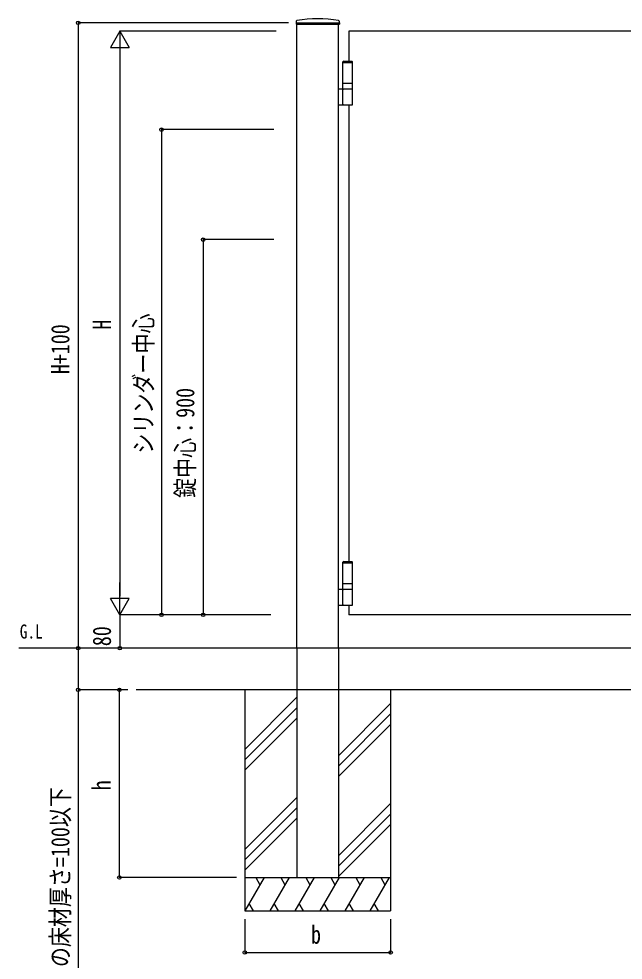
# Model space of a CAD drawing. Units: millimetres, scale not verified. Extents: x -4205 to 4205, y -2970 to 2970.
# Drawn here: x -1600 to -150, y -976 to 1282 of the extents above; entities that cross this region are included whole.
import ezdxf
from ezdxf.enums import TextEntityAlignment as Align

# ---------------------------------------------------------------- set-up
doc = ezdxf.new("R2010")
doc.units = ezdxf.units.MM
doc.header["$LTSCALE"] = 10
for name, color, linetype in [('0-2_USER1', 3, 'Continuous'), ('0-5_YKK_A1', 4, 'Continuous'), ('0-6_YKK_D', 6, 'Continuous')]:
    doc.layers.add(name, color=color, linetype=linetype)
doc.styles.add('ＭＳ ゴシック', font='')
doc.styles.get('ＭＳ ゴシック').set_extended_font_data('MS Gothic')

msp = doc.modelspace()

# ---------------------------------------------------------------- linework, layer by layer
at = {"layer": '0-5_YKK_A1'}
for p, q in [((-934.73, 1276.02), (-935.08, 1269.36)), ((-934.58, 1268.83), (-831.38, 1268.83)), ((-932.98, 1272.33), (-932.98, 1268.83)), ((-932.98, -227.67), (-932.98, 1268.83)), ((-832.98, -227.67), (-832.98, 1268.83)), ((-831.23, 1276.02), (-830.88, 1269.36)), ((-820.48, 1180.33), (-822.48, 1178.33)), ((-822.48, 1178.33), (-799.48, 1178.33)), ((-822.48, 1177.33), (-799.48, 1177.33)), ((-820.48, 1180.33), (-801.48, 1180.33)), ((-801.48, 1180.33), (-799.48, 1178.33)), ((-799.48, 1113.33), (-832.98, 1113.33)), ((-822.48, 1127.33), (-799.48, 1127.33)), ((-822.48, 1076.83), (-822.48, 1111.83)), ((-799.48, 1076.83), (-799.48, 1111.83)), ((-832.98, 1075.33), (-800.98, 1075.33)), ((-807.98, 1075.33), (-807.98, -19.67)), ((-820.48, -19.67), (-822.48, -21.67)), ((-822.48, -21.67), (-799.48, -21.67)), ((-820.48, -19.67), (-801.48, -19.67)), ((-801.48, -19.67), (-799.48, -21.67)), ((-822.48, -22.67), (-799.48, -22.67)), ((-799.48, -86.67), (-832.98, -86.67)), ((-822.48, -72.67), (-799.48, -72.67)), ((-822.48, -123.17), (-822.48, -88.17)), ((-799.48, -123.17), (-799.48, -88.17)), ((-832.98, -124.67), (-800.98, -124.67)), ((-807.98, -124.67), (-807.98, -147.67)), ((-7.98, -147.67), (-807.98, -147.67)), ((1373.02, -227.67), (-1600.45, -227.67)), ((-932.98, -227.67), (-932.98, -777.67)), ((-832.98, -227.67), (-832.98, -777.67)), ((1373.02, -327.67), (-1318.71, -327.67)), ((-1057.98, -327.67), (-1057.98, -857.67)), ((-707.98, -327.67), (-707.98, -857.67)), ((-932.98, -345.46), (-1057.98, -470.46)), ((-707.98, -360.46), (-832.98, -485.46)), ((-932.98, -370.46), (-1057.98, -495.46)), ((-932.98, -395.46), (-1057.98, -520.46)), ((-707.98, -385.46), (-832.98, -510.46)), ((-707.98, -410.46), (-832.98, -535.46)), ((-932.98, -585.46), (-1057.98, -710.46)), ((-707.98, -600.46), (-832.98, -725.46)), ((-932.98, -610.46), (-1057.98, -735.46)), ((-707.98, -625.46), (-832.98, -750.46)), ((-932.98, -635.46), (-1057.98, -760.46)), ((-707.98, -650.46), (-832.98, -775.46)), ((-1057.98, -777.67), (-707.98, -777.67)), ((-1011.79, -777.67), (-1057.98, -857.67)), ((-1031.79, -777.67), (-1021.79, -794.99)), ((-951.79, -777.67), (-997.98, -857.67)), ((-971.79, -777.67), (-961.79, -794.99)), ((-891.79, -777.67), (-937.98, -857.67)), ((-932.98, -777.67), (-832.98, -777.67)), ((-911.79, -777.67), (-901.79, -794.99)), ((-831.79, -777.67), (-877.98, -857.67)), ((-851.79, -777.67), (-841.79, -794.99)), ((-771.79, -777.67), (-817.98, -857.67)), ((-791.79, -777.67), (-781.79, -794.99)), ((-711.79, -777.67), (-757.98, -857.67)), ((-731.79, -777.67), (-721.79, -794.99)), ((-1057.98, -857.67), (-707.98, -857.67)), ((-1047.98, -840.35), (-1037.98, -857.67)), ((-987.98, -840.35), (-977.98, -857.67)), ((-927.98, -840.35), (-917.98, -857.67)), ((-867.98, -840.35), (-857.98, -857.67)), ((-807.98, -840.35), (-797.98, -857.67)), ((-747.98, -840.35), (-737.98, -857.67))]:
    msp.add_line(p, q, dxfattribs=at)
for points in [[(-932.98, 1272.33), (-832.98, 1272.33), (-832.98, 1268.83)], [(-7.98, 1252.33), (-807.98, 1252.33), (-807.98, 1180.33)], [(-822.48, 1113.33), (-822.48, 1127.33), (-822.48, 1178.33)], [(-799.48, 1113.33), (-799.48, 1127.33), (-799.48, 1178.33)], [(-822.48, -86.67), (-822.48, -72.67), (-822.48, -21.67)], [(-799.48, -86.67), (-799.48, -72.67), (-799.48, -21.67)]]:
    msp.add_lwpolyline(points, dxfattribs=at)
for centre, radius, start, end in [((-934.58, 1269.33), 0.5, 177, 270), ((-932.73, 1275.91), 2, 99.00123, 177), ((-882.98, 961.83), 320, 80.99877, 99.00123), ((-833.23, 1275.91), 2, 3, 80.99877), ((-831.38, 1269.33), 0.5, 270, 3), ((-820.98, 1111.83), 1.5, 90, 180), ((-800.98, 1111.83), 1.5, 360, 90), ((-820.98, 1076.83), 1.5, 180, 270), ((-800.98, 1076.83), 1.5, 270, 360), ((-820.98, -88.17), 1.5, 90, 180), ((-800.98, -88.17), 1.5, 360, 90), ((-820.98, -123.17), 1.5, 180, 270), ((-800.98, -123.17), 1.5, 270, 360)]:
    msp.add_arc(centre, radius, start, end, dxfattribs=at)
at = {"layer": '0-6_YKK_D'}
for p, q in [((-952.98, 1272.33), (-1458.83, 1272.33)), ((-1457.83, 1272.33), (-1457.83, -227.67)), ((-1358, 1252.33), (-1380.5, 1213.36)), ((-982.98, 1252.33), (-1359, 1252.33)), ((-1358, 1252.33), (-1335.5, 1213.36)), ((-1358, 1252.33), (-1358, 1174.39)), ((-1380.5, 1213.36), (-1335.5, 1213.36)), ((-1358, 1207.33), (-1358, -102.67)), ((-988.06, 1016.13), (-1259, 1016.13)), ((-1258, 1016.13), (-1258, -147.67)), ((-988.06, 752.33), (-1159, 752.33)), ((-1158, 752.33), (-1158, -147.67)), ((-1358, -147.67), (-1358, -69.73)), ((-1358, -147.67), (-1380.5, -108.7)), ((-1335.5, -108.7), (-1380.5, -108.7)), ((-1358, -147.67), (-1335.5, -108.7)), ((-995.47, -147.67), (-1359, -147.67)), ((-995.47, -147.67), (-1359, -147.67)), ((-1358, -147.67), (-1358, -227.67)), ((-995.47, -147.67), (-1259, -147.67)), ((-995.47, -147.67), (-1159, -147.67)), ((-1082.62, -227.67), (-1458.83, -227.67)), ((-1402.16, -227.67), (-1458.83, -227.67)), ((-1252.98, -227.67), (-1359, -227.67)), ((-1338.71, -327.67), (-1458.83, -327.67)), ((-1359, -777.66), (-1359, -327.67)), ((-1077.97, -777.66), (-1360, -777.66)), ((-1058, -877.67), (-1058, -958.67)), ((-708, -877.67), (-708, -958.67)), ((-1058, -957.67), (-708, -957.67))]:
    msp.add_line(p, q, dxfattribs=at)
msp.add_lwpolyline([(-1457.83, -227.67), (-1457.83, -327.67), (-1457.83, -1480.67)], dxfattribs=at)
for centre in [(-1457.83, 1272.33), (-1258, 1016.13), (-1158, 752.33), (-1258, -147.67), (-1158, -147.67), (-1457.83, -227.67), (-1457.83, -227.67), (-1358, -227.67), (-1457.83, -327.67), (-1359, -327.67), (-1359, -777.66), (-1058, -957.67), (-708, -957.67)]:
    msp.add_circle(centre, 4.25, dxfattribs=at)

# ---------------------------------------------------------------- texts
at = {"layer": '0-2_USER1', "style": 'ＭＳ ゴシック', "width": 0.8}
msp.add_text('G.L', height=33.99, dxfattribs=at).set_placement((-1598.18, -214.84), align=Align.BOTTOM_LEFT)
at = {"layer": '0-6_YKK_D', "style": 'ＭＳ ゴシック', "width": 0.8}
for s, p in [('シリンダー中心', (-1266, 239.03)), ('H+100', (-1465.83, 429.53)), ('H', (-1366, 536.33)), ('錠中心：900', (-1166, 132.73)), ('80', (-1366, -222.87)), ('インターロッキング等の床材厚さ=100以下', (-1465.83, -1472.67)), ('h', (-1367, -568.67))]:
    msp.add_text(s, height=43.99, rotation=90, dxfattribs=at).set_placement(p, align=Align.BOTTOM_LEFT)
msp.add_text('b', height=43.99, dxfattribs=at).set_placement((-899, -949.67), align=Align.BOTTOM_LEFT)

doc.saveas('drawing.dxf')
